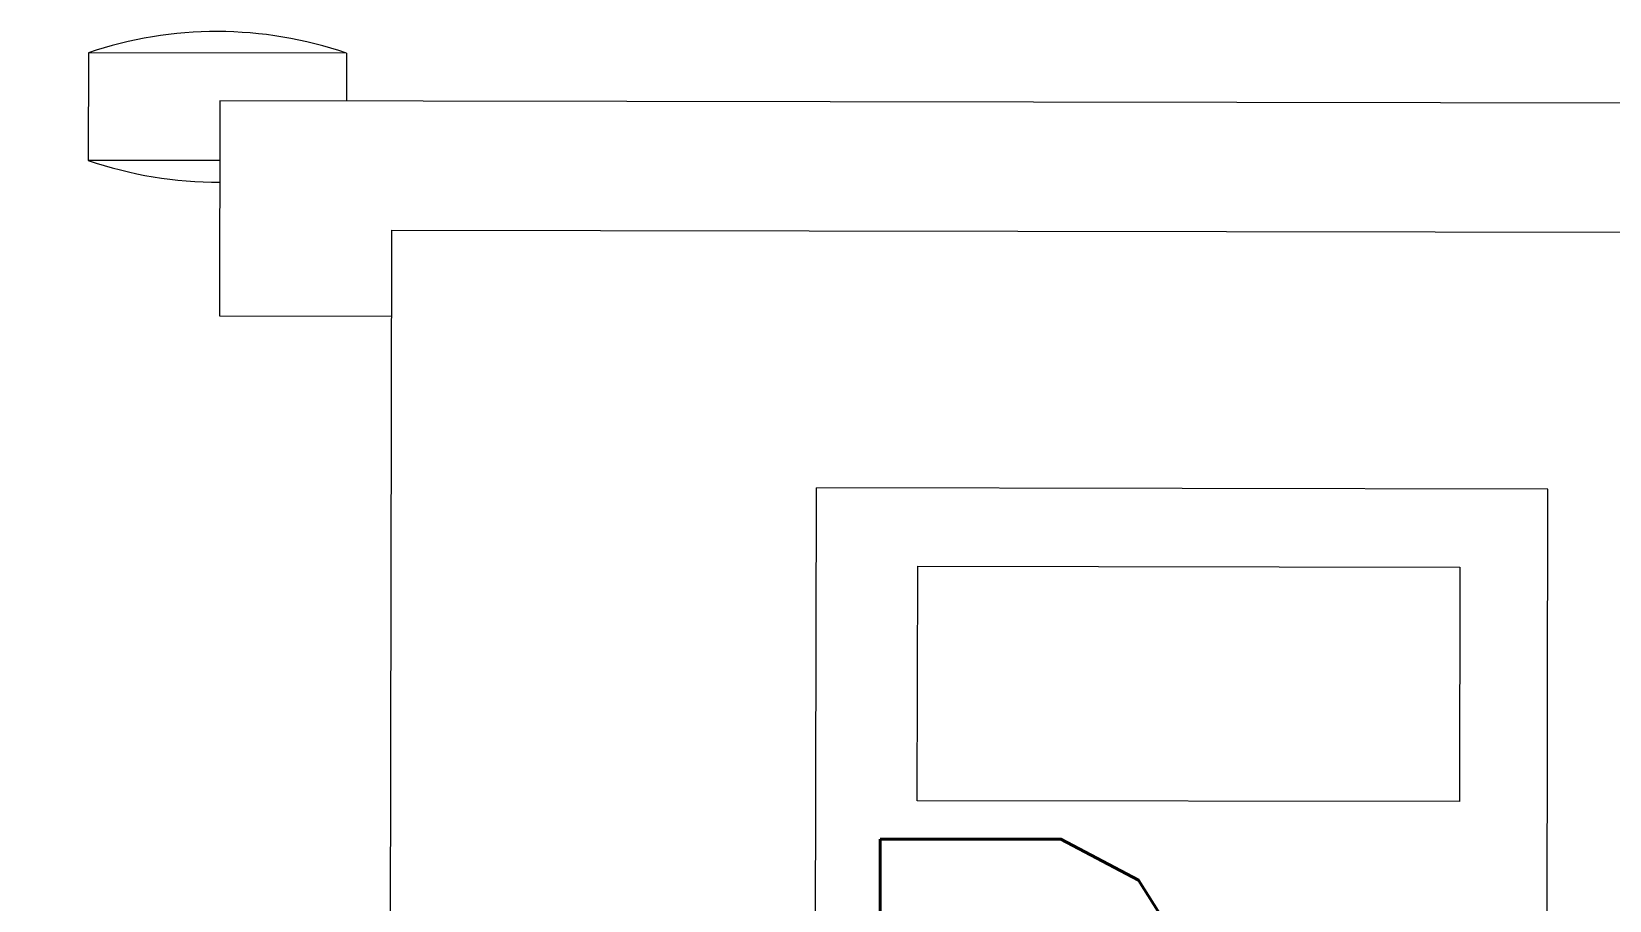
# Model space of a CAD drawing. Header units: inches. Extents: x -12418 to 57169, y -29325 to 19878.
# Drawn here: x 48154.8 to 48521.5, y -11328.6 to -11126.6 of the extents above; entities that cross this region are included whole.
import ezdxf

# ---------------------------------------------------------------- set-up
doc = ezdxf.new("R2010")
doc.units = ezdxf.units.IN
doc.header["$LTSCALE"] = 25
doc.header["$MEASUREMENT"] = 0
doc.linetypes.add('DASHDOT', pattern=[25.4, 12.7, -6.35, 0, -6.35])
doc.layers.get('0').update_dxf_attribs({"color": 8})
for name, color, linetype, lineweight in [('00-Ground Floor$0$LOADING', 253, 'Continuous', 5), ('E-LITE-CLNG-CNDT', 6, 'DASHDOT', 35), ('T-DATA-DEVC-TYPE', 2, 'Continuous', 25), ('T-DATA-WALL @ 100', 33, 'Continuous', 35)]:
    doc.layers.add(name, color=color, linetype=linetype, lineweight=lineweight)
doc.styles.add('DC_Simplex', font='SIMPLEX.shx', dxfattribs={"width": 0.7})

# ---------------------------------------------------------------- blocks, each defined once
blk = doc.blocks.new('00-Ground Floor$0$HF10037-P')
blk.add_circle((0.21605, -0.1014), 0.21)
blk = doc.blocks.new('00-Ground Floor$0$workstation')
at = {"layer": '00-Ground Floor$0$LOADING'}
for p, q in [((2854.35, -994.87, 0), (2854.249, -1055.87, 0)), ((2827.457, -1004.855, 0), (2827.383, -1049.855, 0)), ((2844.457, -1004.883, 0), (2844.383, -1049.883, 0)), ((2829.429, -1048.04, 0), (2829.438, -1042.588, 0)), ((2829.438, -1042.588, 0), (2842.037, -1042.609, 0)), ((2842.037, -1042.609, 0), (2842.028, -1048.061, 0)), ((2842.028, -1048.061, 0), (2829.429, -1048.04, 0)), ((2827.383, -1049.855, 0), (2844.383, -1049.883, 0)), ((2858.252, -1053.877, 0), (2854.252, -1053.87, 0)), ((2858.244, -1058.877, 0), (2858.252, -1053.877, 0)), ((2854.249, -1055.87, 0), (2804.249, -1055.787, 0)), ((2858.246, -1057.488, 0), (2861.304, -1057.493, 0)), ((2861.3, -1059.993, 0), (2861.304, -1057.493, 0)), ((2800.244, -1058.781, 0), (2858.244, -1058.877, 0)), ((2855.3, -1059.983, 0), (2855.301, -1058.872, 0)), ((2855.3, -1059.983, 0), (2861.3, -1059.993, 0))]:
    blk.add_line(p, q, dxfattribs=at)
for centre, start, end in [((2858.289, -1066.238, 0), 70.9805, 90.2617), ((2858.314, -1051.238, 0), 250.9805, 288.8298)]:
    blk.add_arc(centre, 9.25, start, end, dxfattribs=at)
blk = doc.blocks.new('00-Ground Floor')
at = {"layer": '00-Ground Floor$0$LOADING', "rotation": 180}
for name, p, xscale, yscale, zscale in [('00-Ground Floor$0$workstation', (76780.98, -21731.53, 0), 10, 10, 10), ('00-Ground Floor$0$HF10037-P', (48186.23, -11568.24, 0), 1000, 1000, 1000)]:
    blk.add_blockref(name, p, dxfattribs=dict(at, xscale=xscale, yscale=yscale, zscale=zscale))
blk = doc.blocks.new('*U26')
at = {"layer": 'T-DATA-DEVC-TYPE', "style": 'DC_Simplex', "width": 0.7, "flags": 8}
blk.add_attdef('DC_TYPE', (2.6822, 5.6339), '', height=2, rotation=360, dxfattribs=at)

msp = doc.modelspace()

# ---------------------------------------------------------------- block references
at = {"layer": 'E-LITE-CLNG-CNDT'}
msp.add_blockref('00-Ground Floor', (0, 0), dxfattribs=at)
at = {"layer": 'T-DATA-WALL @ 100'}
ref = msp.add_blockref('*U26', (48817.93, -11549.73, 0), dxfattribs=dict(at, xscale=-100, yscale=100, zscale=100, rotation=180))
ref.add_attrib('DC_TYPE', 'D', (48327.99, -11514.37, 0), dxfattribs={"layer": 'T-DATA-DEVC-TYPE', "height": 200, "style": 'DC_Simplex', "width": 0.7, "flags": 8})

doc.saveas('drawing.dxf')
